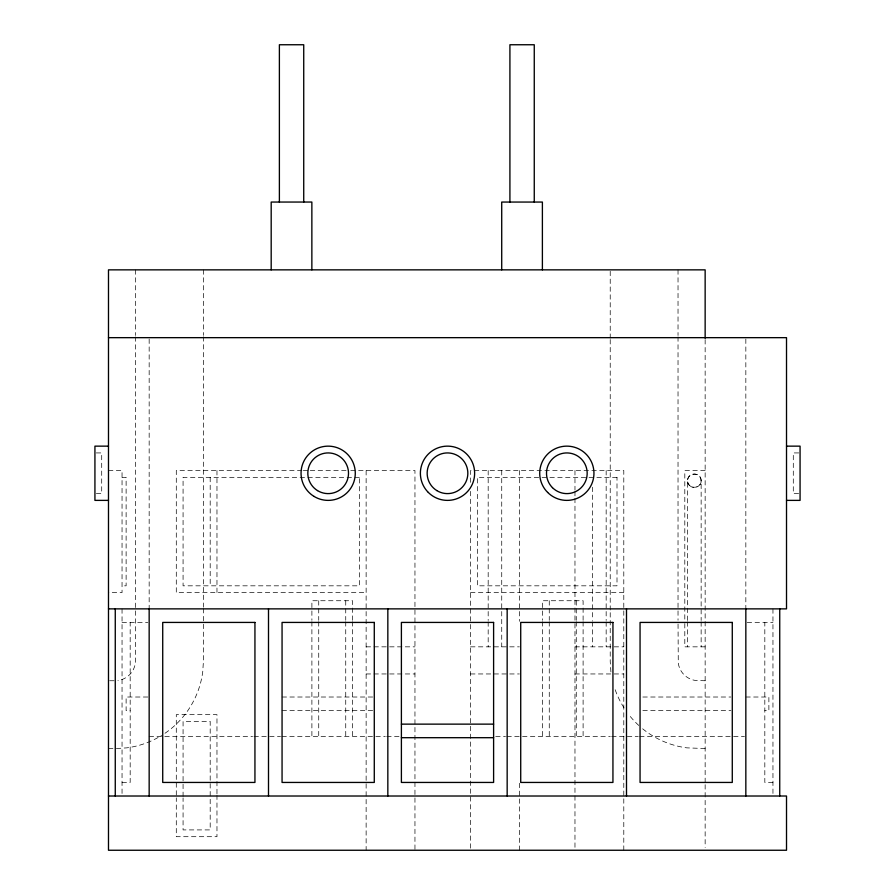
<?xml version="1.0" encoding="UTF-8"?>
<svg xmlns="http://www.w3.org/2000/svg" width="895" height="895" viewBox="0 0 895 895"><rect width="100%" height="100%" fill="white"/><g stroke="black" fill="none" stroke-linecap="round" stroke-linejoin="round"><path stroke-width="0.67" stroke-dasharray="4.47 3.36" d="M687.584 620.459L687.584 480.727C687.248 472.012 701.467 472.012 701.143 480.727L701.143 620.459M701.143 480.727C701.467 489.431 687.248 489.431 687.584 480.727M116.372 748.544L126.777 747.862A88.213 88.213 0 0 0 161.57 735.489M96.28 452.926L101.706 452.926L101.706 493.604L96.28 493.604M798.72 452.926L793.294 452.926L793.294 493.604L798.72 493.604M108.485 470.557L122.044 470.557L122.044 592.602L108.485 592.602M301.928 470.557L176.293 470.557L176.293 592.602L366.133 592.602M303.315 470.557L308.898 470.557M310.296 470.557L349.386 470.557M350.784 470.557L414.956 470.557L414.956 850.25M705.148 470.557L684.809 470.557L684.809 620.47M122.044 477.337L126.117 477.337L126.117 585.822L122.044 585.822M470.557 592.602L623.793 592.602M122.044 622.428L147.809 622.428M747.191 622.428L772.956 622.428M366.133 646.839L414.956 646.839M470.557 646.839L519.368 646.839M574.97 646.839L623.793 646.839M705.148 646.839L684.809 646.839L684.809 621.857M366.133 673.957L414.956 673.957M470.557 673.957L519.368 673.957M574.97 673.957L623.793 673.957M109.615 680.748L114.157 680.748M705.148 680.748L695.728 680.502A20.272 20.272 0 0 1 678.276 663.05L678.03 621.6M147.809 697.015L126.117 697.015L126.117 710.574L130.178 710.574M282.059 697.015L372.879 697.015M642.856 697.015L730.879 697.015M745.837 697.015L768.883 697.015L768.883 710.574L764.822 710.574M282.059 710.574L372.879 710.574M642.856 710.574L730.879 710.574M149.163 736.339L252.569 736.339M253.967 736.339L280.515 736.339M281.914 736.339L385.32 736.339M386.718 736.339L399.293 736.339M495.707 736.339L505.485 736.339M506.883 736.339L610.289 736.339M611.688 736.339L638.236 736.339M639.634 736.339L744.439 736.339M108.485 748.544L113.743 748.544M705.148 748.544L686.857 747.862A88.213 88.213 0 0 1 642.655 728.798M122.044 782.443L130.178 782.443L130.178 622.428M772.956 782.443L764.822 782.443L764.822 622.428M610.905 671.921L610.222 661.517L610.222 611.33M772.956 608.868L772.956 794.615M745.837 339.048L745.837 608.097M705.148 339.619L705.148 783.282M705.148 784.68L705.148 847.464M701.143 621.846L701.143 646.839M687.584 621.846L687.584 646.839M678.03 269.854L678.03 335.457M678.03 336.856L678.03 620.213M623.793 850.25L623.793 470.557L470.557 470.557L470.557 483.121M610.222 271.252L610.222 338.153M610.222 339.552L610.222 609.942M606.161 470.557L606.161 620.47M606.161 621.857L606.161 646.839M592.602 487.216L592.602 620.47M592.602 621.857L592.602 646.839M583.104 620.313L583.104 600.735L542.426 600.735L542.426 620.313M583.104 621.701L583.104 736.339M576.268 600.735L576.268 620.313M576.268 621.701L576.268 736.339M574.97 470.557L574.97 490.102M574.97 491.377L574.97 497.072M574.97 498.314L574.97 850.25M549.261 600.735L549.261 620.313M549.261 621.701L549.261 736.339M542.426 621.701L542.426 736.339M519.368 470.557L519.368 621.32M519.368 783.248L519.368 850.25M501.737 470.557L501.737 646.839M488.178 470.557L488.178 620.47M488.178 621.857L488.178 646.839M470.557 491.355L470.557 850.25M366.133 470.557L366.133 850.25M352.574 620.313L352.574 600.735L311.896 600.735L311.896 620.313M352.574 621.701L352.574 736.339M345.738 600.735L345.738 620.313M345.738 621.701L345.738 736.339M318.732 600.735L318.732 620.313M318.732 621.701L318.732 736.339M311.896 621.701L311.896 736.339M216.97 470.557L216.97 592.602M216.97 793.697L216.97 714.646L176.293 714.646L176.293 796.472M216.97 795.084L216.97 836.691L176.293 836.691L176.293 797.859M210.191 477.337L210.191 585.822M203.411 269.854L203.411 335.368M203.411 336.755L203.411 607.157M203.411 608.544L203.411 661.517L202.729 671.921A88.213 88.213 0 0 1 162.666 734.806M183.072 796.528L183.072 721.426L210.191 721.426L210.191 829.911L183.072 829.911L183.072 797.915M149.163 339.048L149.163 608.097M135.604 269.854L135.604 335.457M135.604 336.856L135.358 663.05A20.272 20.272 0 0 1 117.916 680.502M122.044 608.868L122.044 794.615M638.773 725.442A88.213 88.213 0 0 1 628.379 714.109M623.972 707.8A88.213 88.213 0 0 1 614.238 686.924M359.354 477.337L183.072 477.337L183.072 585.822L359.354 585.822L359.354 477.337M617.002 477.337L477.337 477.337L477.337 585.822L617.002 585.822L617.002 477.337M689.564 485.515A6.78 6.78 0 0 0 700.908 482.483A6.78 6.78 0 0 0 692.607 474.171A6.78 6.78 0 0 0 689.564 485.515"/><path stroke-width="1.34" d="M108.485 337.661L786.515 337.661L786.515 608.868L108.485 608.868M108.485 446.146L94.926 446.146L94.926 500.383L108.485 500.383M786.515 446.146L800.074 446.146L800.074 500.383L786.515 500.383M401.396 724.133L493.604 724.133M401.396 737.693L493.604 737.693M108.485 796.013L786.515 796.013L786.515 850.25L108.485 850.25L108.485 269.854L705.148 269.854L705.148 338.22M779.735 608.868L779.735 796.013M745.837 608.868L745.837 796.013M626.5 608.868L626.5 796.013M542.392 269.854L542.392 202.057L501.715 202.057L501.715 269.854M534.259 202.057L534.259 44.75L509.915 44.75L509.915 202.057M507.163 608.868L507.163 796.013M387.837 608.868L387.837 796.013M311.863 269.854L311.863 202.046L271.185 202.057L271.185 269.854M303.729 202.057L303.729 44.75L279.385 44.75L279.385 202.057M268.5 608.868L268.5 796.013M149.163 608.868L149.163 796.013M115.265 608.868L115.265 796.013M254.941 622.428L162.722 622.428L162.722 782.443L254.941 782.443L254.941 622.428M374.278 622.428L282.059 622.428L282.059 782.443L374.278 782.443L374.278 622.428M493.604 622.428L401.396 622.428L401.396 782.443L493.604 782.443L493.604 622.428M612.941 622.428L520.722 622.428L520.722 782.443L612.941 782.443L612.941 622.428M732.278 622.428L640.059 622.428L640.059 782.443L732.278 782.443L732.278 622.428M314.067 496.434A27.118 27.118 0 0 0 355.281 473.902A27.118 27.118 0 0 0 315.163 449.469A27.118 27.118 0 0 0 314.067 496.434M547.65 492.44A27.118 27.118 0 0 0 593.027 480.291A27.118 27.118 0 0 0 559.811 447.064A27.118 27.118 0 0 0 547.65 492.44M428.325 492.44A27.118 27.118 0 0 0 473.701 480.291A27.118 27.118 0 0 0 440.485 447.064A27.118 27.118 0 0 0 428.325 492.44M436.827 490.583A20.339 20.339 0 0 0 467.828 473.847A20.339 20.339 0 0 0 437.834 455.365A20.339 20.339 0 0 0 436.827 490.583M317.49 490.583A20.339 20.339 0 0 0 348.502 473.858A20.339 20.339 0 0 0 318.508 455.365A20.339 20.339 0 0 0 317.49 490.583M552.45 487.652A20.339 20.339 0 0 0 586.482 478.534A20.339 20.339 0 0 0 561.568 453.62A20.339 20.339 0 0 0 552.45 487.652"/></g></svg>
